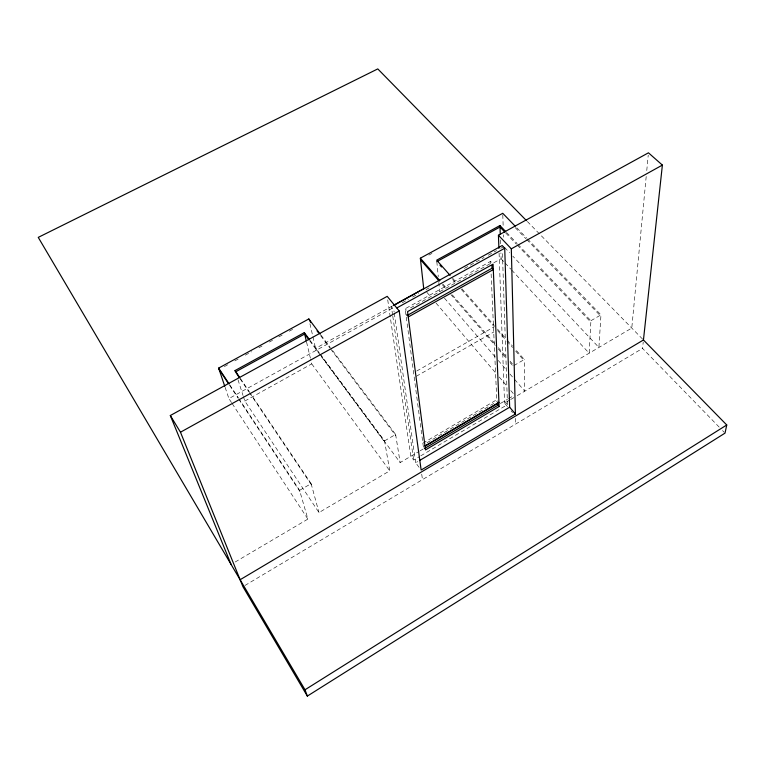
<?xml version="1.0" encoding="UTF-8"?>
<svg xmlns="http://www.w3.org/2000/svg" width="765" height="765" viewBox="0 0 765 765"><rect width="100%" height="100%" fill="white"/><g stroke="black" fill="none" stroke-linecap="round" stroke-linejoin="round"><path stroke-width="0.57" stroke-dasharray="3.83 2.87" d="M517.981 244.408L590.915 320.736L589.174 353.201L511.603 269.997M527.506 238.91L600.965 314.874L598.909 347.453L512.827 256.17M646.196 176.495L631.775 328.07L516.7 395.945M646.76 170.576L648.223 155.18M719.196 427.119L642.543 348.391L643.222 342.089M244.972 585.464L642.543 348.391M235.171 561.998L307.893 519.1L299.603 490.346L239.043 398.909M243.385 396.566L244.819 401.051L318.995 512.56L389.777 470.81L384.537 440.889L319.942 353.698M507.463 406.569L504.556 403.117L509.614 400.124M510.628 399.531L514.682 397.14M387.721 299.88L410.815 456.275L413.645 460.042L419.765 456.428M420.779 455.825L507.463 404.628L502.376 251.465M419.105 467.319L415.701 462.787L417.747 461.572M422.882 443.184L496.753 399.741L497.852 401.051M427.004 442.734L495.797 402.256M319.847 354.128L400.152 462.567L419.048 451.427M420.081 450.824L423.169 448.998M500.358 403.509L507.52 399.292M508.543 398.689L513.621 395.696M299.603 490.346L311.116 483.643L250.26 393.162M384.537 440.889L395.62 434.444L331.063 348.544M513.889 365.574L524.321 359.502L515.639 349.662M590.915 320.736L600.965 314.874M416.724 371.025L493.511 327.219M416.294 376.284L493.721 332.029M423.408 447.181L405.182 308.754L490.556 261.401L491.819 262.768L408.453 309.031M244.819 401.051L311.747 363.882L310.657 359.292M493.827 262.768L501.104 258.733L500.903 252.861M392.531 305.876L315.582 348.371L319.139 353.172M231.518 402.562L228.907 398.584L393.87 307.387M402.17 302.797L408.395 299.354M412.545 297.059L418.771 293.617M426.029 289.61L429.146 287.889M464.403 268.391L484.102 257.499M488.252 255.214L496.542 250.624M500.693 248.329L503.81 246.607M224.336 366.598L228.525 364.312M234.807 360.889L238.996 358.603M245.278 355.18L251.561 351.757M258.895 347.759L262.032 346.048M269.366 342.051L272.503 340.339M278.785 336.916L282.974 334.63M289.256 331.207L293.444 328.921M428.84 255.108L431.967 253.406M527.334 221.506L643.451 339.985M722.523 430.542L724.187 432.254M516.777 227.817L526.683 238.058M515.161 227.588L525.871 238.68M526.693 239.531L600.879 316.328M506.506 232.407L517.159 243.557M505.732 233.029L516.365 244.169M517.188 245.03L590.838 322.18M504.623 247.478L509.547 252.699M501.104 258.733L504.336 262.194M505.139 263.064L510.8 269.127M452.478 278.068L457.212 283.442M461.955 288.807L494.324 325.498M497.48 329.074L506.162 338.924M506.956 339.813L512.483 346.076M452.593 279.521L455.749 283.098M461.266 289.361L494.381 326.923M497.537 330.499L506.21 340.339M507.004 341.238L512.521 347.501M515.677 351.078L524.35 360.917M442.954 284.15L446.846 288.625M452.306 294.888L495.185 344.097M498.302 347.683L506.879 357.523M509.997 361.099L512.33 363.786M442.304 284.704L446.196 289.18M450.872 294.544L495.242 345.551M498.359 349.127L506.918 358.967M510.035 362.553L512.368 365.23M444.484 298.187L495.156 356.873M498.273 360.487L506.841 370.423M509.959 374.028L513.86 378.551M514.635 379.45L524.771 391.183L524.321 359.502M426.803 292.249L430.657 296.763M436.05 303.074L496.141 373.444M499.229 377.049L507.702 386.975M510.781 390.59L513.86 394.195M504.479 401.08L507.463 404.628M511.097 410.882L512.55 412.612M405.182 308.754L406.368 310.188M405.88 314.071L407.066 315.515M321.023 335.185L330.346 347.587M320.611 335.625L329.925 348.027M330.643 348.974L395.84 435.782M310.007 340.291L319.234 352.742M309.624 340.721L384.776 442.227M311.747 363.882L389.777 470.81M240.344 378.407L249.6 392.177M240.153 378.847L248.816 391.737M249.486 392.722L311.47 484.934M229.835 384.986L238.393 397.915M229.624 385.35L238.173 398.259M238.823 399.253L299.976 491.637M232.168 403.557L307.893 519.1M225.139 387.377L228.907 398.584M238.001 379.756L243.021 395.448M311.116 483.643L318.995 512.56M306.564 342.06L310.38 358.144M309.921 323.719L316.05 350.408M395.62 434.444L400.152 462.567M392.598 314.97L391.403 306.717L393.784 309.624L394.128 311.977M392.77 316.146L413.645 460.042M394.291 313.153L415.701 462.787M421.716 474.157L422.471 479.626M436.825 261.63L438.259 276.624M438.814 282.39L439.693 291.618M490.556 261.401L490.652 263.59M491.12 273.966L496.848 401.807M499.086 253.139L504.556 403.117M500.453 239.942L500.616 244.637M502.796 214.783L503.207 227.75M503.427 234.826L503.504 237.179M515.514 418.35L515.658 424.049"/><path stroke-width="1.15" d="M498.436 235.238L511.316 248.826L515.409 414.047L421.142 470.035L399.215 310.963L387.205 296.351L170.318 415.519L180.473 432.215L242.926 586.688L307.339 696.093L725.029 433.114L726.75 424.977L643.451 339.985L662.385 165.087L648.452 152.818L498.436 235.238L498.914 248.357M307.339 696.093L304.996 689.781L726.75 424.977M240.114 579.736L643.451 339.985M499.124 406.483L425.493 449.916L407.563 311.632L493.071 264.126L499.124 406.483L496.944 403.872L425.445 445.976M419.784 460.367L509.653 407.219L504.728 248.243L502.175 245.527L393.497 305.56M424.977 445.918L498.952 402.361M424.451 448.548L498.034 405.173L497.9 402.084M408.252 316.949L493.301 269.586L492.048 268.228L491.933 265.503M180.473 432.215L399.215 310.963M511.316 248.826L662.385 165.087M407.066 315.515L492.048 268.228M393.573 305.302L423.724 288.644L420.348 258.197L502.748 213.301L515.132 226.105M396.901 307.903L504.728 248.243M436.825 261.63L500.004 227.023L504.91 232.168M308.907 339.765L304.661 334.018L235.486 371.905L235.046 370.547L304.327 332.622L309.299 339.325M505.684 231.546L499.956 225.541L436.691 260.176L450.107 275.39M224.757 386.258L218.647 368.089L308.83 318.957L320.305 334.228M526.502 220.655L377.776 68.907L38.25 237.38L304.996 689.781M439.98 265.206L441.558 266.995M420.348 258.197L439.837 280.573M420.501 259.651L439.186 281.128M509.653 407.219L515.409 414.047M310.59 322.266L308.83 318.957M317.035 330.853L318.47 332.756M235.046 370.547L239.674 377.422M236.156 372.899L239.483 377.853M218.647 368.089L229.175 383.992M219.106 369.457L228.305 383.361M170.318 415.519L231.078 564.417M304.327 332.622L306.296 340.913M499.956 225.541L500.243 234.071"/></g></svg>
